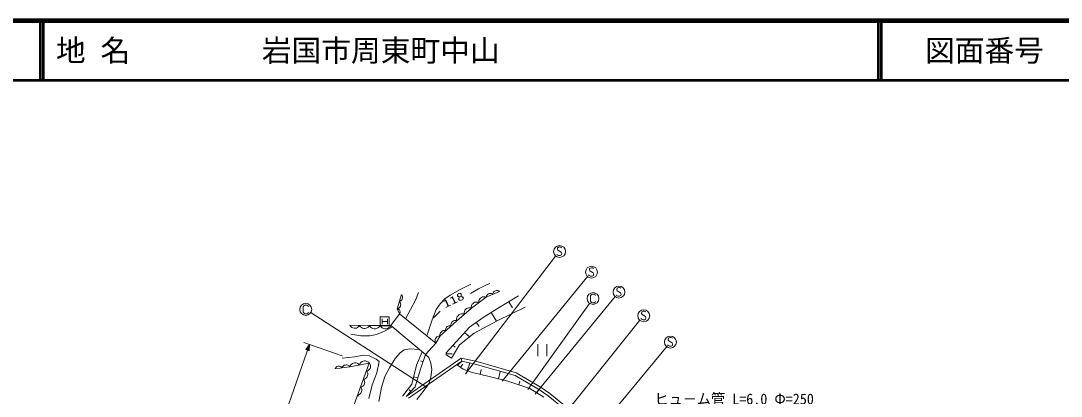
# Model space of a CAD drawing. Units: millimetres, scale not verified. Extents: x 40000 to 680000, y 20000 to 380000.
# Drawn here: x 364467 to 539528, y 316844 to 380000 of the extents above; entities that cross this region are included whole.
import ezdxf
from ezdxf.enums import TextEntityAlignment as Align

# ---------------------------------------------------------------- set-up
doc = ezdxf.new("R2010")
doc.units = ezdxf.units.MM
doc.header["$LTSCALE"] = 1000
for name, color, linetype, lineweight in [('M-BGD', 7, 'Continuous', 13), ('M-BGD-EXST', 7, 'Continuous', 13), ('M-STR-HTXT', 7, 'Continuous', 13), ('M-TTL', 2, 'Continuous', 140), ('M-TTL-LINE', 7, 'Continuous', 50)]:
    doc.layers.add(name, color=color, linetype=linetype, lineweight=lineweight)
doc.layers.add('M-TTL-TXT', color=7, linetype='Continuous')
doc.styles.add('ＭＳ ゴシック', font='')
doc.styles.get('ＭＳ ゴシック').set_extended_font_data('MS Gothic')

msp = doc.modelspace()

# ---------------------------------------------------------------- linework, layer by layer
at = {"layer": 'M-BGD'}
for p, q in [((436690, 333837), (438398, 334792)), ((438398, 334792), (440163, 335689)), ((444996, 334474), (442768, 333490)), ((444114, 334451), (444011, 334327)), ((444236, 334532), (444114, 334451)), ((444367, 334590), (444236, 334532)), ((444509, 334626), (444367, 334590)), ((444670, 334618), (444509, 334626)), ((444787, 334591), (444670, 334618)), ((444882, 334554), (444787, 334591)), ((444996, 334474), (444882, 334554)), ((427806, 331551), (428501, 333953)), ((428167, 332800), (428302, 332836)), ((428270, 332689), (428167, 332800)), ((428324, 332592), (428270, 332689)), ((428302, 332836), (428392, 332885)), ((428392, 332885), (428487, 332957)), ((428487, 332957), (428597, 333075)), ((428596, 333850), (428501, 333952)), ((428645, 333761), (428596, 333850)), ((428597, 333075), (428660, 333207)), ((428687, 333649), (428645, 333761)), ((428660, 333207), (428700, 333345)), ((428717, 333490), (428687, 333649)), ((428700, 333345), (428717, 333490)), ((430063, 331435), (430874, 332998)), ((430874, 332998), (431366, 334271)), ((435041, 332390), (435822, 333200)), ((435822, 333200), (436690, 333837)), ((442768, 333490), (440308, 331667)), ((440884, 332652), (440711, 332563)), ((441096, 332689), (440884, 332652)), ((441256, 332688), (441096, 332689)), ((441390, 332668), (441256, 332688)), ((441562, 332597), (441390, 332668)), ((441564, 332897), (441545, 332771)), ((441545, 332771), (441562, 332597)), ((441607, 333040), (441564, 332897)), ((441698, 333220), (441607, 333040)), ((441825, 333351), (441698, 333220)), ((441969, 333458), (441825, 333351)), ((442132, 333541), (441969, 333458)), ((442330, 333576), (442132, 333541)), ((442480, 333575), (442330, 333576)), ((442606, 333557), (442480, 333575)), ((442768, 333490), (442606, 333557)), ((442818, 333643), (442800, 333504)), ((442855, 333738), (442818, 333643)), ((442913, 333843), (442855, 333738)), ((443016, 333967), (442913, 333843)), ((443138, 334047), (443016, 333967)), ((443270, 334105), (443138, 334047)), ((443411, 334141), (443270, 334105)), ((443572, 334134), (443411, 334141)), ((443689, 334106), (443572, 334134)), ((443784, 334070), (443689, 334106)), ((443898, 333989), (443784, 334070)), ((443916, 334128), (443898, 333989)), ((443952, 334223), (443916, 334128)), ((444011, 334327), (443952, 334223)), ((444943, 331739), (448204, 333737)), ((446574, 332738), (447208, 331704)), ((427806, 331551), (427953, 331590)), ((428181, 330690), (427806, 331551)), ((427926, 331501), (427822, 331515)), ((427997, 331473), (427926, 331501)), ((427953, 331590), (428049, 331643)), ((428075, 331429), (427997, 331473)), ((428049, 331643), (428153, 331721)), ((428168, 331351), (428075, 331429)), ((428153, 331721), (428271, 331849)), ((428227, 331260), (428168, 331351)), ((428270, 331161), (428227, 331260)), ((428297, 331054), (428270, 331161)), ((428270, 330846), (428290, 330934)), ((428271, 331849), (428340, 331992)), ((428290, 330934), (428297, 331054)), ((428370, 332470), (428324, 332592)), ((428340, 331992), (428383, 332142)), ((428401, 332299), (428370, 332470)), ((428383, 332142), (428401, 332299)), ((429187, 329878), (430063, 331435)), ((433710, 329670), (434375, 331406)), ((433912, 330017), (435005, 331139)), ((434375, 331406), (435041, 332390)), ((440308, 331667), (437819, 329525)), ((439073, 330942), (439063, 330807)), ((439108, 331099), (439073, 330942)), ((439191, 331297), (439108, 331099)), ((439315, 331446), (439191, 331297)), ((439461, 331571), (439315, 331446)), ((439627, 331672), (439461, 331571)), ((439836, 331725), (439627, 331672)), ((439995, 331735), (439836, 331725)), ((440131, 331725), (439995, 331735)), ((440308, 331667), (440131, 331725)), ((440279, 331964), (440259, 331830)), ((440259, 331830), (440277, 331644)), ((440325, 332117), (440279, 331964)), ((440422, 332309), (440325, 332117)), ((440557, 332449), (440422, 332309)), ((440711, 332563), (440557, 332449)), ((442261, 330109), (444943, 331739)), ((443602, 330924), (444494, 329458)), ((449308, 331844), (444628, 329530)), ((424945, 328675), (424945, 330175)), ((424945, 330175), (426445, 330175)), ((425245, 329875), (425245, 328975)), ((425245, 329425), (426145, 329425)), ((426145, 329875), (426145, 328975)), ((426445, 330175), (426445, 328675)), ((426706, 328744), (428181, 330690)), ((428181, 330690), (428242, 330775)), ((428181, 330690), (434288, 325763)), ((428242, 330775), (428270, 330846)), ((432769, 326989), (433710, 329670)), ((437819, 329525), (435041, 326978)), ((436921, 329196), (436859, 329033)), ((437019, 329321), (436921, 329196)), ((437134, 329426), (437019, 329321)), ((437266, 329512), (437134, 329426)), ((437434, 329560), (437266, 329512)), ((437563, 329573), (437434, 329560)), ((437674, 329568), (437563, 329573)), ((437819, 329525), (437674, 329568)), ((437784, 329853), (437773, 329710)), ((437773, 329710), (437806, 329514)), ((437820, 330019), (437784, 329853)), ((437908, 330230), (437820, 330019)), ((438041, 330389), (437908, 330230)), ((438195, 330522), (438041, 330389)), ((438372, 330629), (438195, 330522)), ((438593, 330685), (438372, 330629)), ((438763, 330696), (438593, 330685)), ((438907, 330685), (438763, 330696)), ((439095, 330623), (438907, 330685)), ((439063, 330807), (439095, 330623)), ((439947, 328478), (442261, 330109)), ((444628, 329530), (440736, 327426)), ((441104, 329293), (441615, 328569)), ((419848, 328773), (423118, 328744)), ((419848, 328773), (419942, 328612)), ((419942, 328612), (420038, 328515)), ((420038, 328515), (420165, 328418)), ((420165, 328418), (420356, 328320)), ((420356, 328320), (420548, 328287)), ((420548, 328287), (420740, 328285)), ((420740, 328285), (420932, 328315)), ((420932, 328315), (421125, 328409)), ((421125, 328409), (421254, 328504)), ((421254, 328504), (421350, 328599)), ((421350, 328599), (421448, 328759)), ((421448, 328759), (421548, 328588)), ((421548, 328588), (421649, 328485)), ((421649, 328485), (421784, 328382)), ((421784, 328382), (421988, 328278)), ((421988, 328278), (422191, 328242)), ((422191, 328242), (422395, 328240)), ((422395, 328240), (422600, 328272)), ((422600, 328272), (422804, 328373)), ((422804, 328373), (422941, 328473)), ((422941, 328473), (423044, 328574)), ((423044, 328574), (423148, 328744)), ((423118, 328744), (426706, 328744)), ((423118, 328744), (423226, 328564)), ((423226, 328564), (423334, 328456)), ((423334, 328456), (423478, 328348)), ((423478, 328348), (423694, 328240)), ((423694, 328240), (423910, 328204)), ((423910, 328204), (424126, 328204)), ((424126, 328204), (424342, 328240)), ((425665, 327760), (424333, 327210)), ((424342, 328240), (424558, 328348)), ((424558, 328348), (424702, 328456)), ((424702, 328456), (424810, 328564)), ((424810, 328564), (424918, 328744)), ((424918, 328744), (425026, 328564)), ((426445, 328675), (424945, 328675)), ((425026, 328564), (425134, 328456)), ((425134, 328456), (425278, 328348)), ((425278, 328348), (425494, 328240)), ((425494, 328240), (425710, 328204)), ((426985, 328511), (425665, 327760)), ((425710, 328204), (425926, 328204)), ((425926, 328204), (426142, 328240)), ((426142, 328240), (426358, 328348)), ((426358, 328348), (426502, 328456)), ((426502, 328456), (426610, 328564)), ((426610, 328564), (426718, 328744)), ((432581, 323853), (426706, 328744)), ((435078, 327507), (435016, 327344)), ((435176, 327631), (435078, 327507)), ((435291, 327737), (435176, 327631)), ((435423, 327823), (435291, 327737)), ((435591, 327871), (435423, 327823)), ((435721, 327884), (435591, 327871)), ((435831, 327879), (435721, 327884)), ((435976, 327836), (435831, 327879)), ((435953, 328075), (435948, 327973)), ((435948, 327973), (435976, 327836)), ((435975, 328193), (435953, 328075)), ((436032, 328343), (435975, 328193)), ((436122, 328458), (436032, 328343)), ((436228, 328555), (436122, 328458)), ((436351, 328635), (436228, 328555)), ((436505, 328679), (436351, 328635)), ((436625, 328691), (436505, 328679)), ((436727, 328686), (436625, 328691)), ((436861, 328647), (436727, 328686)), ((436835, 328905), (436830, 328795)), ((436830, 328795), (436861, 328647)), ((436859, 329033), (436835, 328905)), ((440736, 327426), (438264, 325481)), ((438317, 326638), (439947, 328478)), ((439132, 327558), (439966, 326820)), ((421671, 327007), (419993, 327268)), ((423176, 326978), (421671, 327007)), ((424333, 327210), (423176, 326978)), ((434288, 325763), (432581, 323853)), ((434206, 326375), (434189, 326188)), ((434189, 326188), (434202, 326049)), ((434202, 326049), (434229, 325933)), ((434271, 326533), (434206, 326375)), ((434229, 325933), (434304, 325788)), ((434359, 326676), (434271, 326533)), ((435041, 326978), (434288, 325763)), ((434472, 326804), (434359, 326676)), ((434632, 326903), (434472, 326804)), ((434762, 326954), (434632, 326903)), ((434878, 326981), (434762, 326954)), ((435041, 326978), (434878, 326981)), ((434992, 327216), (434987, 327106)), ((434987, 327106), (435018, 326957)), ((435016, 327344), (434992, 327216)), ((436056, 324166), (438317, 326638)), ((427482, 323166), (428326, 324156)), ((428326, 324156), (428995, 324650)), ((428995, 324650), (429926, 324796)), ((429926, 324796), (431439, 324708)), ((431076, 322088), (432014, 324325)), ((436056, 323798), (436056, 324166)), ((436056, 323982), (437056, 323982)), ((438264, 325481), (436950, 323219)), ((437186, 325402), (437537, 325081)), ((451444, 325582), (451444, 323582)), ((452964, 323582), (452964, 325582)), ((418549, 323225), (420644, 323486)), ((419199, 311704), (423111, 322400)), ((423111, 322400), (419814, 321807)), ((420115, 322219), (420006, 322102)), ((420287, 322348), (420115, 322219)), ((420471, 322413), (420287, 322348)), ((420660, 322447), (420471, 322413)), ((420644, 323486), (422157, 323748)), ((420854, 322450), (420660, 322447)), ((421060, 322389), (420854, 322450)), ((421203, 322317), (421060, 322389)), ((421315, 322240), (421203, 322317)), ((421437, 322099), (421315, 322240)), ((421508, 322285), (421437, 322099)), ((421590, 322403), (421508, 322285)), ((421706, 322528), (421590, 322403)), ((421889, 322664), (421706, 322528)), ((422083, 322734), (421889, 322664)), ((422284, 322770), (422083, 322734)), ((422157, 323748), (423059, 323661)), ((422491, 322772), (422284, 322770)), ((422710, 322708), (422491, 322772)), ((422862, 322632), (422710, 322708)), ((422980, 322549), (422862, 322632)), ((423111, 322400), (422980, 322549)), ((423059, 323661), (424281, 323050)), ((423217, 322284), (423114, 322411)), ((423267, 322176), (423217, 322284)), ((423308, 322042), (423267, 322176)), ((424281, 323050), (424776, 322672)), ((424776, 322672), (424398, 320780)), ((426522, 321595), (427482, 323166)), ((438542, 323246), (429296, 316808)), ((438651, 322712), (429717, 316491)), ((432147, 322623), (431705, 322779)), ((432581, 323853), (431713, 321393)), ((432581, 323853), (433131, 323332)), ((433131, 323332), (433478, 322406)), ((433478, 322406), (433623, 321306)), ((436950, 323219), (436056, 323798)), ((437968, 322042), (438651, 322712)), ((438427, 321706), (438828, 322254)), ((441013, 322728), (438542, 323246)), ((438542, 323246), (438651, 322712)), ((440893, 322242), (438651, 322712)), ((439566, 321124), (440035, 322422)), ((447624, 320304), (440893, 322242)), ((447822, 320767), (441013, 322728)), ((419814, 321807), (417295, 321437)), ((417394, 321573), (417340, 321444)), ((417455, 321655), (417394, 321573)), ((417539, 321740), (417455, 321655)), ((417671, 321832), (417539, 321740)), ((417810, 321877), (417671, 321832)), ((417953, 321898), (417810, 321877)), ((418099, 321895), (417953, 321898)), ((418252, 321845), (418099, 321895)), ((418357, 321787), (418252, 321845)), ((418439, 321727), (418357, 321787)), ((418528, 321618), (418439, 321727)), ((418586, 321758), (418528, 321618)), ((418652, 321847), (418586, 321758)), ((418743, 321939), (418652, 321847)), ((418886, 322039), (418743, 321939)), ((419037, 322087), (418886, 322039)), ((419191, 322110), (419037, 322087)), ((419349, 322107), (419191, 322110)), ((419515, 322053), (419349, 322107)), ((419629, 321990), (419515, 322053)), ((419718, 321925), (419629, 321990)), ((419814, 321807), (419718, 321925)), ((419929, 321991), (419863, 321816)), ((420006, 322102), (419929, 321991)), ((422634, 321096), (422794, 321127)), ((422744, 320960), (422634, 321096)), ((422797, 320844), (422744, 320960)), ((422794, 321127), (422902, 321177)), ((422841, 320701), (422797, 320844)), ((422830, 320321), (422863, 320501)), ((422863, 320501), (422841, 320701)), ((422902, 321177), (423019, 321253)), ((423019, 321253), (423156, 321382)), ((423156, 321382), (423240, 321530)), ((423240, 321530), (423297, 321688)), ((423297, 321688), (423329, 321855)), ((423329, 321855), (423308, 322042)), ((424398, 320780), (423583, 318773)), ((425736, 320140), (426522, 321595)), ((430237, 318876), (431076, 322088)), ((431713, 321393), (430845, 318441)), ((433623, 321306), (433449, 320062)), ((438886, 321370), (437968, 322042)), ((440246, 320879), (438886, 321370)), ((443260, 320141), (440246, 320879)), ((441753, 320510), (441957, 321342)), ((444842, 319764), (445141, 321019)), ((452035, 318317), (447822, 320767)), ((422023, 318529), (422160, 318658)), ((422118, 319687), (422290, 319720)), ((422221, 319560), (422118, 319687)), ((422160, 318658), (422244, 318807)), ((422271, 319452), (422221, 319560)), ((422244, 318807), (422301, 318964)), ((422312, 319318), (422271, 319452)), ((422290, 319720), (422406, 319774)), ((422301, 318964), (422333, 319132)), ((422333, 319132), (422312, 319318)), ((422406, 319774), (422531, 319856)), ((422531, 319856), (422678, 319994)), ((422678, 319994), (422768, 320152)), ((422768, 320152), (422830, 320321)), ((423583, 318773), (423001, 316474)), ((425154, 318278), (425736, 320140)), ((428674, 316850), (430237, 318876)), ((431279, 319917), (430564, 320128)), ((433189, 319020), (432147, 317660)), ((433449, 320062), (433189, 319020)), ((446423, 319388), (443260, 320141)), ((450092, 318127), (446423, 319388)), ((451765, 317895), (447624, 320304)), ((448257, 318757), (448460, 319347)), ((421157, 317057), (421317, 317088)), ((421259, 316930), (421157, 317057)), ((421310, 316823), (421259, 316930)), ((421317, 317088), (421425, 317138)), ((421425, 317138), (421542, 317215)), ((421542, 317215), (421679, 317344)), ((421638, 318372), (421798, 318403)), ((421740, 318245), (421638, 318372)), ((421679, 317344), (421763, 317492)), ((421790, 318138), (421740, 318245)), ((421763, 317492), (421821, 317649)), ((421831, 318004), (421790, 318138)), ((421798, 318403), (421906, 318453)), ((421821, 317649), (421852, 317817)), ((421852, 317817), (421831, 318004)), ((421906, 318453), (422023, 318529)), ((424718, 315950), (425154, 318278)), ((430845, 318441), (429296, 316808)), ((430071, 317625), (429794, 317887)), ((432147, 317660), (431105, 316271)), ((452447, 316668), (450092, 318127)), ((451270, 317397), (451628, 317975)), ((453192, 316899), (451765, 317895)), ((453494, 317298), (452035, 318317)), ((455600, 314929), (453192, 316899)), ((455917, 315316), (453494, 317298))]:
    msp.add_line(p, q, dxfattribs=at)
msp.add_lwpolyline([(440150, 334124), (441453, 334906), (442716, 335522), (443375, 335776)], dxfattribs=at)
at = {"layer": 'M-BGD-EXST'}
for p, q in [((454798, 341826), (454758, 341586)), ((454758, 341586), (454838, 341386)), ((455038, 341946), (454798, 341826)), ((454838, 341386), (455398, 341066)), ((455198, 341946), (455038, 341946)), ((455358, 341906), (455198, 341946)), ((455438, 341826), (455358, 341906)), ((454422, 340427), (439303, 320627)), ((454718, 340626), (454638, 340746)), ((454958, 340506), (454718, 340626)), ((455238, 340506), (454958, 340506)), ((455438, 340626), (455238, 340506)), ((455398, 341066), (455478, 340866)), ((455478, 340866), (455438, 340626)), ((460175, 338347), (460135, 338107)), ((460135, 338107), (460215, 337907)), ((460415, 338467), (460175, 338347)), ((460215, 337907), (460775, 337587)), ((460575, 338467), (460415, 338467)), ((460735, 338427), (460575, 338467)), ((460815, 338347), (460735, 338427)), ((459862, 337011), (445439, 319362)), ((460095, 337147), (460015, 337267)), ((460335, 337027), (460095, 337147)), ((460615, 337027), (460335, 337027)), ((460815, 337147), (460615, 337027)), ((460775, 337587), (460855, 337387)), ((460855, 337387), (460815, 337147)), ((464793, 334994), (464753, 334754)), ((464753, 334754), (464833, 334554)), ((465033, 335114), (464793, 334994)), ((464833, 334554), (465393, 334234)), ((465193, 335114), (465033, 335114)), ((465353, 335074), (465193, 335114)), ((465433, 334994), (465353, 335074)), ((464480, 333595), (451006, 317211)), ((460428, 333879), (460308, 333719)), ((460308, 333719), (460308, 332839)), ((460308, 332839), (460428, 332679)), ((460588, 333999), (460428, 333879)), ((460428, 332679), (460588, 332559)), ((460948, 333999), (460588, 333999)), ((461108, 333879), (460948, 333999)), ((460948, 332559), (461108, 332639)), ((461188, 333759), (461108, 333879)), ((461108, 332639), (461188, 332759)), ((464713, 333794), (464633, 333914)), ((464953, 333674), (464713, 333794)), ((465233, 333674), (464953, 333674)), ((465433, 333794), (465233, 333674)), ((465393, 334234), (465473, 334034)), ((465473, 334034), (465433, 333794)), ((412098, 332044), (411978, 331884)), ((411978, 331884), (411978, 331004)), ((411978, 331004), (412098, 330844)), ((412258, 332164), (412098, 332044)), ((412618, 332164), (412258, 332164)), ((412778, 332044), (412618, 332164)), ((412858, 331924), (412778, 332044)), ((412778, 330804), (412858, 330924)), ((413177, 331002), (432787, 318286)), ((460179, 332457), (449804, 317970)), ((460588, 332559), (460948, 332559)), ((468968, 331009), (468928, 330769)), ((469208, 331129), (468968, 331009)), ((469368, 331129), (469208, 331129)), ((469528, 331089), (469368, 331129)), ((469608, 331009), (469528, 331089)), ((412098, 330844), (412258, 330724)), ((412258, 330724), (412618, 330724)), ((412618, 330724), (412778, 330804)), ((468655, 329610), (455814, 313669)), ((468888, 329809), (468808, 329929)), ((469128, 329689), (468888, 329809)), ((468928, 330769), (469008, 330569)), ((469008, 330569), (469568, 330249)), ((469408, 329689), (469128, 329689)), ((469608, 329809), (469408, 329689)), ((469568, 330249), (469648, 330049)), ((469648, 330049), (469608, 329809)), ((473459, 326581), (473419, 326341)), ((473419, 326341), (473499, 326141)), ((473699, 326701), (473459, 326581)), ((473499, 326141), (474059, 325821)), ((473859, 326701), (473699, 326701)), ((474019, 326661), (473859, 326701)), ((474099, 326581), (474019, 326661)), ((474059, 325821), (474139, 325621)), ((474139, 325621), (474099, 325381)), ((473210, 325245), (460242, 309557)), ((473379, 325381), (473299, 325501)), ((473619, 325261), (473379, 325381)), ((473899, 325261), (473619, 325261)), ((474099, 325381), (473899, 325261))]:
    msp.add_line(p, q, dxfattribs=at)
for centre in [(455118, 341186), (460495, 337707), (465113, 334354), (460748, 333279), (412418, 331444), (469288, 330369), (473779, 325941)]:
    msp.add_circle(centre, 1000, dxfattribs=at)
at = {"layer": 'M-STR-HTXT'}
for p, q in [((412090, 325858), (418532, 323606)), ((393442, 269482), (413034, 325528)), ((412440, 324676), (413034, 325528)), ((412968, 324492), (412440, 324676)), ((412528, 324688), (412941, 325264)), ((412906, 324556), (412528, 324688)), ((412617, 324699), (412889, 325113)), ((412844, 324620), (412617, 324699)), ((412706, 324711), (412809, 324886)), ((412781, 324684), (412706, 324711)), ((412809, 324886), (412781, 324684)), ((412889, 325113), (412844, 324620)), ((412941, 325264), (412906, 324556)), ((413034, 325528), (412968, 324492))]:
    msp.add_line(p, q, dxfattribs=at)
at = {"layer": 'M-TTL'}
msp.add_line((680000, 380000), (40000, 380000), dxfattribs=at)
at = {"layer": 'M-TTL-LINE'}
for p, q in [((367750, 380000), (367750, 370000)), ((368250, 380000), (368250, 370000)), ((508747, 380000), (508747, 370000)), ((509247, 380000), (509247, 370000)), ((40000, 370000), (680000, 370000))]:
    msp.add_line(p, q, dxfattribs=at)

# ---------------------------------------------------------------- texts
at = {"layer": 'M-BGD', "style": 'ＭＳ ゴシック', "width": 1.4}
msp.add_text('118', height=1320, rotation=25.5, dxfattribs=at).set_placement((436013, 331276), align=Align.BOTTOM_LEFT)
at = {"layer": 'M-STR-HTXT', "style": 'ＭＳ ゴシック', "width": 0.95}
msp.add_text('ヒュ－ム管 L=6.0 Φ=250', height=1833, dxfattribs=at).set_placement((471102, 314906), align=Align.BOTTOM_LEFT)
at = {"layer": 'M-TTL-TXT', "style": 'ＭＳ ゴシック'}
for s, p in [('地 名', (370380, 375000)), ('岩国市周東町中山', (405024, 375000))]:
    msp.add_text(s, height=3666, dxfattribs=at).set_placement(p, align=Align.MIDDLE_LEFT)
msp.add_text('図面番号', height=3666, dxfattribs=at).set_placement((526622, 375000), align=Align.MIDDLE_CENTER)

doc.saveas('drawing.dxf')
